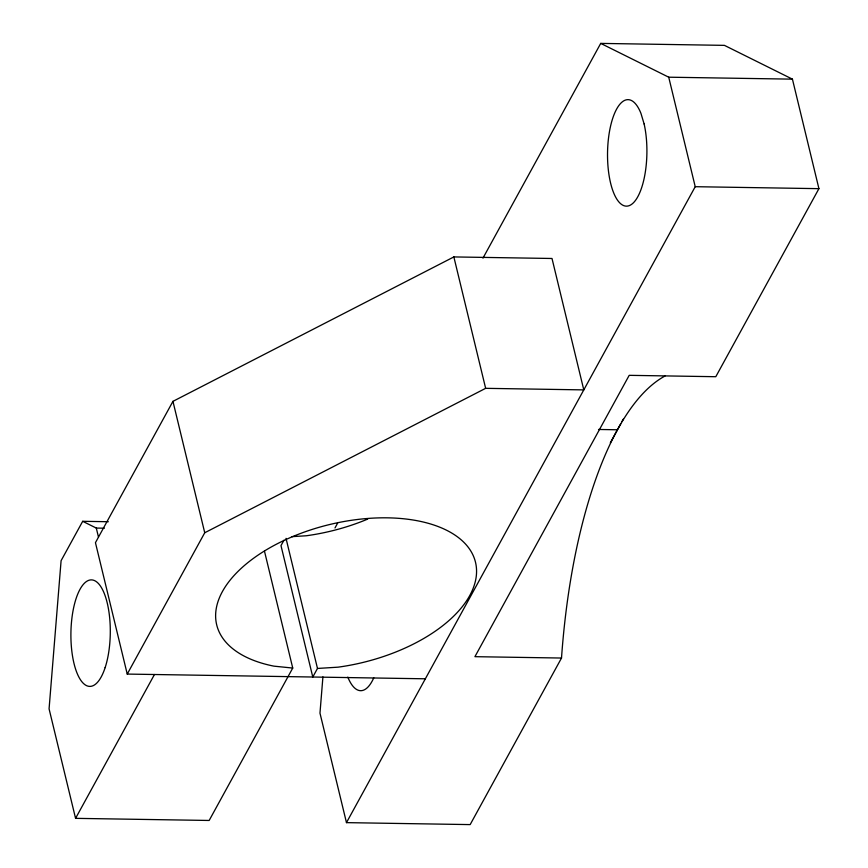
<?xml version="1.0" encoding="UTF-8"?>
<svg xmlns="http://www.w3.org/2000/svg" width="868" height="868" viewBox="0 0 868 868"><rect width="100%" height="100%" fill="white"/><g stroke="black" fill="none" stroke-linecap="round" stroke-linejoin="round"><path stroke-width="1.3" d="M322.918 676.899L319.977 713.138L346.473 822.636L470.163 824.6L561.509 658.042A340.538 125.871 -89.1 0 1 664.975 376.028M108.326 521.722L82.688 521.31L61.096 560.674L49.075 708.852L75.57 818.35L209.166 820.466L292.744 668.056L264.458 551.104M127.238 674.078L204.739 532.757L485.646 388.332L583.795 389.895L552.005 258.48L453.856 256.928L172.949 401.352L95.447 542.674L127.238 674.078L425.353 678.798M75.57 818.35L154.461 674.512M283.934 540.254L280.993 545.614L312.784 677.018L317.482 668.447L286.017 538.355M335.005 527.928L337.598 523.187M482.955 258.143L600.721 43.4L724.422 45.364L792.43 79.151L818.925 188.66L715.796 376.712L629.202 375.334L474.915 656.675L561.509 658.042M346.473 822.636L695.225 186.696L668.729 77.198L600.721 43.4M610.323 442.778L620.696 423.866M621.998 421.501L623.289 419.135M292.104 536.641L306.209 535.773A133.14 70.948 -13.6 0 0 367.685 519.097M317.482 668.447L337.999 667.177A133.14 70.948 -13.6 0 0 471.226 551.722A133.14 70.948 -13.6 0 0 268.581 548.511A133.14 70.948 -13.6 0 0 273.973 666.157L292.744 668.056M668.729 77.198L792.43 79.151M695.225 186.696L818.925 188.66M598.519 429.476L617.452 429.769M82.688 521.31L96.294 528.069L104.388 528.2M453.856 256.928L485.646 388.332M172.949 401.352L204.739 532.757M96.294 528.069L98.475 537.086M373.772 677.832A53.252 19.682 -89.1 0 1 347.829 677.116M644.143 124.015L640.964 113.426A53.252 19.682 -89.1 0 0 608.62 137.209A53.252 19.682 -89.1 0 0 629.181 205.651A53.252 19.682 -89.1 0 0 644.143 124.015M105.136 667.611A53.252 19.682 -89.1 0 0 94.851 580.757A53.252 19.682 -89.1 0 0 71.816 651.054A53.252 19.682 -89.1 0 0 105.136 667.611"/></g></svg>
